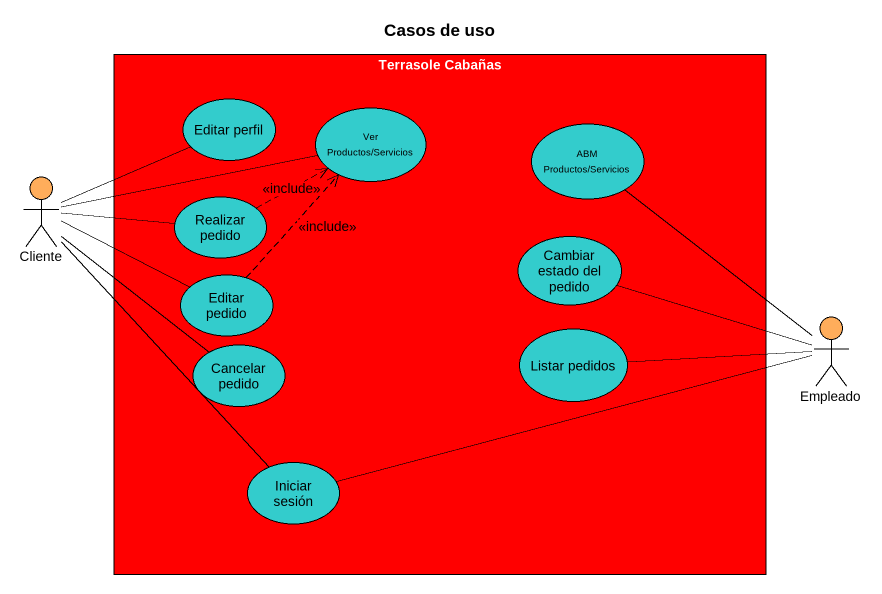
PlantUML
@startuml
title Casos de uso
rectangle "Terrasole Cabañas" as Terrasole_Cabañas #FF0000 {
  usecase "Editar perfil" as Editar_perfil #33CCCC
  usecase "Ver Productos/Servicios" as Ver_Productos_Servicios #33CCCC
  usecase "ABM Productos/Servicios" as ABM_Productos_Servicios #33CCCC
  usecase "Realizar pedido" as Realizar_pedido #33CCCC
  usecase "Cambiar estado del pedido" as Cambiar_estado_del_pedido #33CCCC
  usecase "Editar pedido" as Editar_pedido #33CCCC
  usecase "Cancelar pedido" as Cancelar_pedido #33CCCC
  usecase "Listar pedidos" as Listar_pedidos #33CCCC
  usecase "Iniciar sesión" as Iniciar_sesión #33CCCC
}
actor Cliente #FFAD5B
actor Empleado #FFAD5B
ABM_Productos_Servicios -- Empleado
Cliente -right- Editar_perfil
Cliente -right- Ver_Productos_Servicios
Cliente -right- Realizar_pedido
Cliente -right- Editar_pedido
Cliente -- Cancelar_pedido
Cliente -- Iniciar_sesión
Realizar_pedido .right.> Ver_Productos_Servicios : <<include>>
Cambiar_estado_del_pedido -right- Empleado
Editar_pedido .up.> Ver_Productos_Servicios : <<include>>
Empleado -left- Listar_pedidos
Empleado -left- Iniciar_sesión
@enduml
